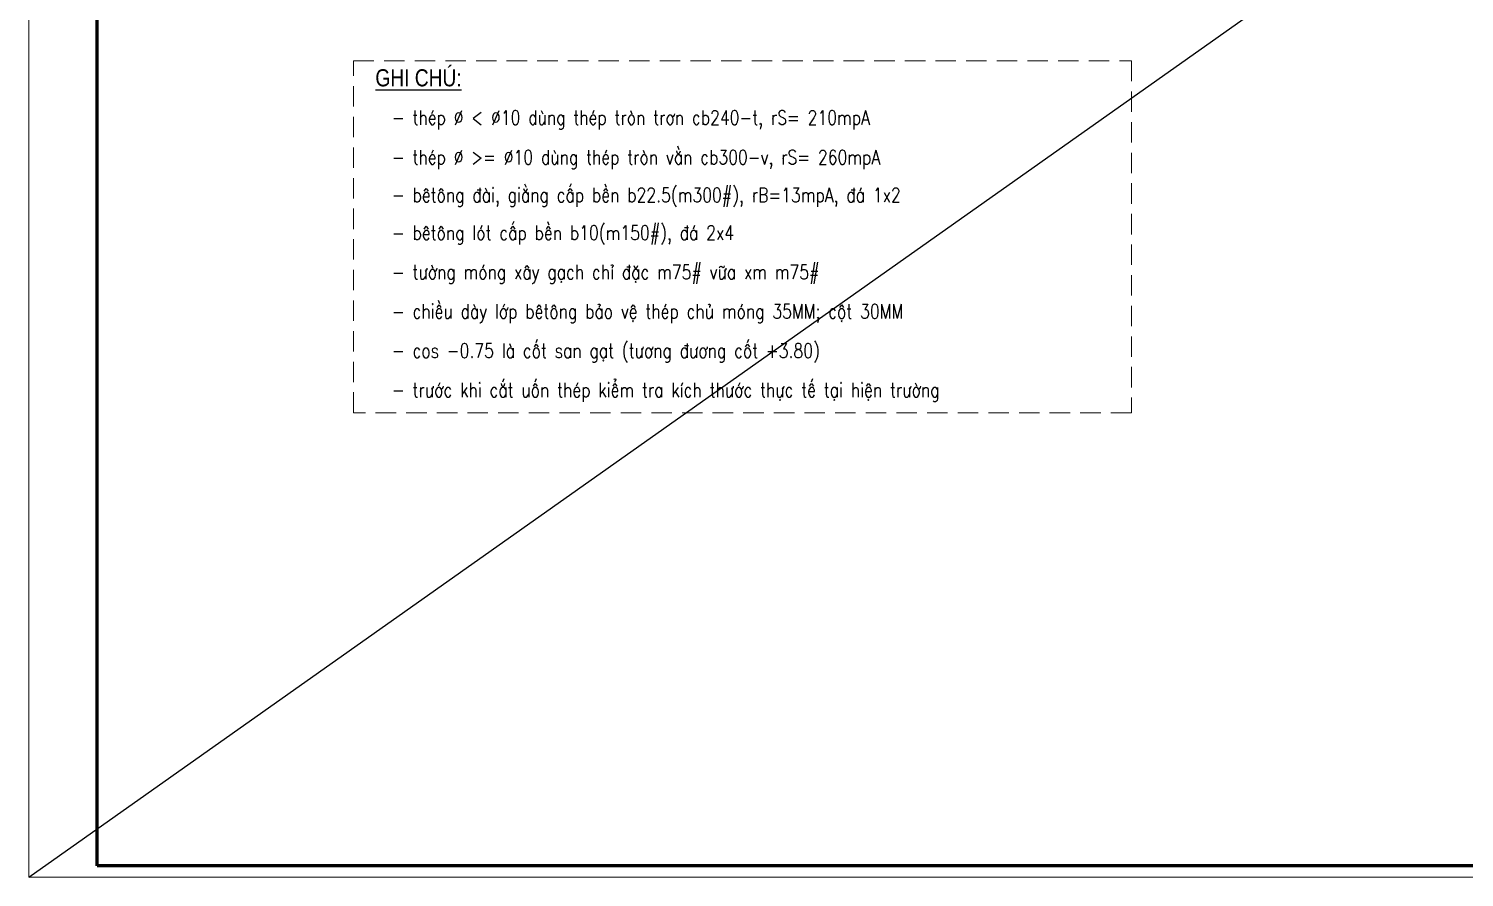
# Model space of a CAD drawing. Header units: inches. Extents: x 541671 to 837720, y 76128 to 1008472.
# Drawn here: x 604872 to 613658, y 344656 to 349854 of the extents above; entities that cross this region are included whole.
import ezdxf
from ezdxf.enums import TextEntityAlignment as Align

# ---------------------------------------------------------------- set-up
doc = ezdxf.new("R2010")
doc.units = ezdxf.units.IN
doc.header["$MEASUREMENT"] = 0
doc.linetypes.add('HIDDEN', pattern=[0.375, 0.25, -0.125])
doc.layers.get('0').update_dxf_attribs({"lineweight": 18})
doc.layers.add('KCS_Plotter', color=11, linetype='Continuous', plot=False)
doc.layers.add('Khungten_LCDI', color=7, linetype='Continuous')
for name, color, linetype, lineweight in [('LC MANH DUT', 35, 'HIDDEN', 5), ('LC Net thay', 7, 'Continuous', 25), ('LC Text1', 3, 'Continuous', 20), ('LC Text2', 7, 'Continuous', 25)]:
    doc.layers.add(name, color=color, linetype=linetype, lineweight=lineweight)
doc.styles.add('Khungten', font='VHAVAN_2.TTF', dxfattribs={"width": 0.8, "height": 5000})
doc.styles.add('LC 3', font='vnsimli.shx', dxfattribs={"width": 0.75})
doc.styles.add('T2', font='VHARIAL_2.TTF', dxfattribs={"width": 0.8})
doc.styles.add('Title', font='VHAVAN_2.TTF', dxfattribs={"width": 0.8})

# ---------------------------------------------------------------- blocks, each defined once
blk = doc.blocks.new('lcdi fix')
at = {"layer": 'Defpoints', "lineweight": 0}
blk.add_lwpolyline([(-1200, -14850), (-1200, 14850), (40800, 14850), (40800, -14850)], close=True, dxfattribs=at)
at = {"layer": 'Khungten_LCDI', "color": 5, "lineweight": 60}
blk.add_lwpolyline([(0, -14650), (0, 14650), (40600, 14650), (40600, -14650)], close=True, dxfattribs=at)
at = {"color": 7, "style": 'Khungten', "width": 0.8}
for tag, p in [('REVISION', (39499, -10746)), ('NGAYHT', (39546, -11609))]:
    blk.add_attdef(tag, text='', height=200, dxfattribs=at).set_placement(p, align=Align.CENTER)
at = {"layer": 'LC Text1', "style": 'Title', "width": 1.824646}
for tag, p, p2 in [('TENBANVE1', (36913, -8886), (40339, -8886)), ('TENBANVE2', (36913, -9562), (40339, -9562))]:
    blk.add_attdef(tag, text='', height=250, dxfattribs=at).set_placement(p, p2, align=Align.FIT)
at = {"layer": 'LC Text1', "style": 'Title', "width": 0.7}
blk.add_attdef('SOBANVE', text='', height=250, dxfattribs=at).set_placement((39562, -13896), align=Align.CENTER)

msp = doc.modelspace()

# ---------------------------------------------------------------- linework, layer by layer
at = {"layer": 'KCS_Plotter', "ltscale": 50}
msp.add_line((604872, 344656.4), (619572, 355051.4), dxfattribs=at)
at = {"layer": 'LC MANH DUT', "ltscale": 500}
msp.add_lwpolyline([(606859.7, 349656.9), (611620.5, 349656.9), (611620.5, 347501.9), (606859.7, 347501.9)], close=True, dxfattribs=at)

# ---------------------------------------------------------------- block references
at = {"layer": 'LC Net thay', "xscale": 0.3500000090783435, "yscale": 0.3500000090783435, "zscale": 0.3500000090783435}
msp.add_blockref('lcdi fix', (605292, 349853.9), dxfattribs=at)

# ---------------------------------------------------------------- texts
at = {"layer": 'LC Text1', "color": 3, "style": 'LC 3', "width": 0.8}
for s, p in [('- thÐp %%C < %%C10 dïng thÐp trßn tr¬n cb240-t, rS= 210mpA', (607095.2, 349266)), ('- thÐp %%C >= %%C10 dïng thÐp trßn v»n cb300-v, rS= 260mpA', (607095.2, 349023.1)), ('- bªt«ng ®µi, gi»ng cÊp bÒn b22.5(m300#), rB=13mpA, ®¸ 1x2', (607095.2, 348791.7)), ('- bªt«ng lãt cÊp bÒn b10(m150#), ®¸ 2x4', (607095.2, 348560.4)), ('- t\xadêng mãng x©y g¹ch chØ ®Æc m75# v÷a xm m75#', (607095.2, 348319.8)), ('- chiÒu dµy líp bªt«ng b¶o vÖ thÐp chñ mãng 35MM; cét 30MM', (607095.2, 348079.1)), ('- cos -0.75 lµ cèt san g¹t (t\xad¬ng ®\xad¬ng cèt +3.80)', (607095.2, 347838.5)), ('- tr\xadíc khi c¾t uèn thÐp kiÓm tra kÝch th\xadíc thùc tÕ t¹i hiÖn tr\xadêng', (607095.2, 347597.9))]:
    msp.add_text(s, height=87.5, dxfattribs=at).set_placement(p)
at = {"layer": 'LC Text2', "style": 'T2', "width": 0.8}
msp.add_text('%%ughi chó:', height=105, dxfattribs=at).set_placement((606993.7, 349500.7))

doc.saveas('drawing.dxf')
